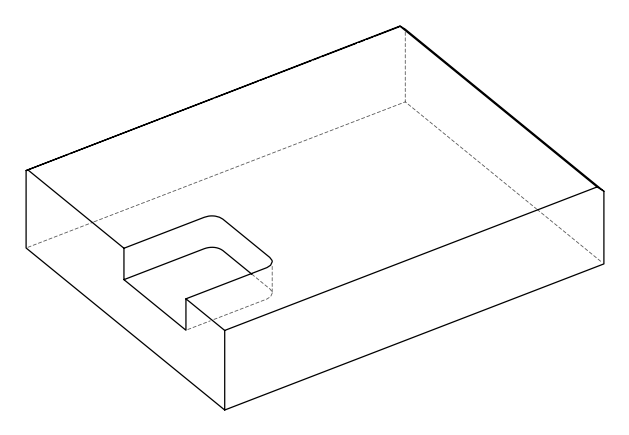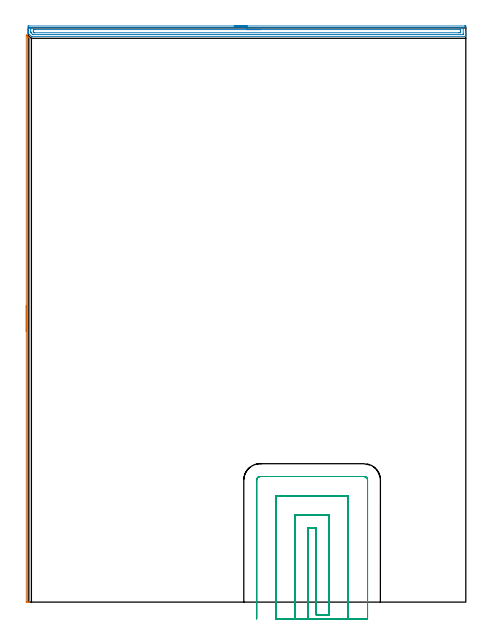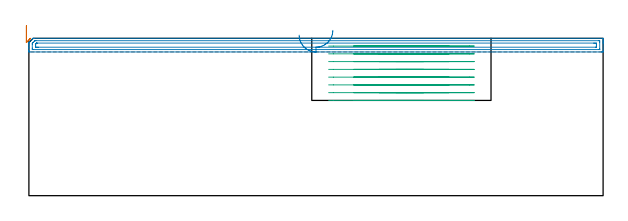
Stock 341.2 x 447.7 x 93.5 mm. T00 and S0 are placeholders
(PLAN: 3 operations, 1 tool changes, 30.3 min)
(1 AREA_MILL | FG_CHAMFER_SURFACE | UGT0205_001 | 3.68 min | 1383 mm3)
(2 AREA_MILL_1 | FG_CHAMFER_SURFACE_1 | UGT0205_001 | 8.4 min | 11187 mm3)
(3 MILL_SLOT | SLOT_PARTIAL_RECTANGULAR | UGT0201_094 | Follow Part, ap 5, ae 75% | 18.26 min | 421512 mm3)
(TOOL UGT0205_001 | Chamfer Mill 20 x 3 x 45 deg. | D20 FL50 Z2)
(TOOL UGT0201_094 | End mill 20 mm | D20 FL38 Z4)
(OP 1 AREA_MILL)
G17 G21 G94 G90
T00 M6
G54
G17 G0 G90 X-1.5 Y211.05 S1061 M3
G43 Z103.5 H0
Z101.
G94 G1 Y211.088 Z100.128 F250.
Y211.202 Z99.263
Y211.391 Z98.412
Y211.653 Z97.58
Y211.987 Z96.774
Y212.39 Z96.
Y212.858 Z95.264
Y213.389 Z94.572
Y213.979 Z93.929
Y214.622 Z93.34
Y215.314 Z92.808
Y216.05 Z92.34
Y216.824 Z91.937
Y217.63 Z91.603
Y218.462 Z91.341
Y219.313 Z91.152
Y220.178 Z91.038
Y221.05 Z91.
X-1.499 Y442.066 Z90.999
X-1.494 Y442.083 Z91.003
X-1.47 Y442.066 Z91.028
X-1.333 Y441.933 Z91.166
X-0.869 Y441.47 Z91.629
X-0.688 Y441.29 Z91.808
X-0.184 Y440.784 Z92.316
X0.025 Y440.576 Z92.523
X0.188 Y440.414 Z92.683
X0.344 Y440.257 Z92.842
X0.472 Y440.129 Z92.97
X0.626 Y439.976 Z93.121
X0.917 Y439.681 Z93.415
X0.994 Y439.602 Z93.492
X1. Y438.787 Z93.5
Y0.183
X0.998 Y0.01 Z93.489
X0.85 Y0.003 Z93.342
X0.694 Y0. Z93.194
X0.466 Z92.966
X-0.25 Z92.245
X-1.482 Y0.001 Z91.015
X-1.491 Y0.003 Z91.006
X-1.5 Y0.374 Z91.
Y221.05
Y221.921 Z91.038
Y222.786 Z91.152
Y223.638 Z91.341
Y224.47 Z91.603
Y225.276 Z91.937
Y226.05 Z92.34
Y226.786 Z92.808
Y227.478 Z93.34
Y228.121 Z93.929
Y228.71 Z94.572
Y229.241 Z95.264
Y229.71 Z96.
Y230.113 Z96.774
Y230.447 Z97.58
Y230.709 Z98.412
Y230.898 Z99.263
Y231.012 Z100.128
Y231.05 Z101.
G0 Z103.5
M5
M2
(OP 2 AREA_MILL_1)
G17 G21 G94 G90
T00 M6
G54
G17 G0 G90 X160.6 Y449.2 S1061 M3
G43 Z103.5 H0
Z95.4
G94 G1 X160.638 Z94.529 F250.
X160.752 Z93.664
X160.941 Z92.812
X161.203 Z91.98
X161.537 Z91.174
X161.94 Z90.4
X162.408 Z89.664
X162.94 Z88.972
X163.529 Z88.329
X164.172 Z87.74
X164.864 Z87.209
X165.6 Z86.74
X166.374 Z86.337
X167.18 Z86.003
X168.012 Z85.741
X168.863 Z85.552
X169.728 Z85.438
X170.6 Z85.4
X340.084
X340.596 Y449.199 Z85.401
X341.102 Y449.194 Z85.403
X341.192 Y449.191 Z85.406
X341.2 Y448.692 Z85.905
Y444.264 Z90.33
Y443.693 Z90.904
Y443.379 Z91.217
Y442.807 Z91.789
Y442.493 Z92.101
Y441.46 Z93.14
X341.192 Y441.122 Z93.469
X341.19 Y441.103 Z93.488
X341.042 Y441.1 Z93.5
X3.281
X2.516 Y441.098 Z93.498
X2.504 Y441.104 Z93.493
X2.484 Y441.115 Z93.482
X2.438 Y441.162 Z93.438
X0.22 Y443.379 Z91.22
X0.137 Y443.462 Z91.137
X0.096 Y443.502 Z91.094
X0.01 Y443.598 Z90.994
X0.001 Y443.69 Z90.902
X0. Y444.135 Z90.464
Y444.523 Z90.077
Y445.15 Z89.445
Y446.349 Z88.248
Y446.921 Z87.673
Y448.406 Z86.19
X0.003 Y448.692 Z85.904
X0.008 Y449.191 Z85.405
X0.098 Y449.194 Z85.403
X0.604 Y449.2 Z85.4
X170.6
Y447.786 Z86.814
X338.832
X339.032 Y447.784 Z86.816
X339.132 Y447.782 Z86.818
X339.179 Y447.779 Z86.821
X339.191 Y447.774 Z86.826
X339.193 Y447.758 Z86.842
X339.197 Y447.657 Z86.943
X339.2 Y447.421 Z87.179
X339.199 Y443.379 Z91.221
X339.198 Y442.995 Z91.605
X339.19 Y442.607 Z91.993
X339.183 Y442.521 Z92.079
X339.137 Y442.519 Z92.081
X339.029 Y442.516 Z92.084
X338.811 Y442.514 Z92.086
X338.79
X4.153
X3.717 Y442.517 Z92.083
X3.609 Y442.519 Z92.081
X3.558 Y442.521 Z92.079
X3.495 Y442.567 Z92.033
X3.281 Y442.772 Z91.828
X2.671 Y443.379 Z91.221
X2.389 Y443.662 Z90.938
X2.092 Y443.967 Z90.633
X2.02 Y444.041 Z90.559
X2.01 Y444.136 Z90.464
X2.006 Y444.264 Z90.336
X2.001 Y444.65 Z89.95
Y446.921 Z87.679
X2.002 Y447.305 Z87.295
X2.01 Y447.693 Z86.907
X2.017 Y447.779 Z86.821
X2.063 Y447.781 Z86.819
X2.171 Y447.784 Z86.816
X2.389 Y447.786 Z86.814
X2.41
X170.6
Y446.371 Z88.229
X336.688
X337.026 Y446.37 Z88.23
X337.139 Y446.367 Z88.233
X337.177 Y446.365 Z88.235
X337.19 Y446.36 Z88.24
X337.193 Y446.322 Z88.278
X337.197 Y446.208 Z88.392
X337.199 Y446.035 Z88.565
X337.2 Y445.863 Z88.737
Y444.978 Z89.622
X337.198 Y444.264 Z90.336
X337.196 Y444.096 Z90.504
X337.186 Y443.935 Z90.665
X337.026 Y443.934 Z90.666
X336.471 Y443.93 Z90.67
X336.134 Y443.929 Z90.671
X335.58 Y443.928 Z90.672
X5.066 Y443.929 Z90.671
X4.728 Y443.931 Z90.669
X4.631 Y443.933 Z90.667
X4.576 Y443.936 Z90.664
X4.551 Y443.958 Z90.642
X4.444 Y444.059 Z90.541
X4.235 Y444.264 Z90.336
X4.174 Y444.326 Z90.274
X4.075 Y444.431 Z90.169
X4.027 Y444.484 Z90.116
X4.01 Y444.535 Z90.065
X4.007 Y444.633 Z89.967
X4.001 Y444.978 Z89.622
X4. Y445.15 Z89.45
Y445.322 Z89.278
X4.002 Y446.035 Z88.565
X4.004 Y446.204 Z88.396
X4.014 Y446.364 Z88.236
X4.174 Y446.366 Z88.234
X4.728 Y446.37 Z88.23
X5.066 Y446.371 Z88.229
X5.62 Y446.372 Z88.228
X170.6 Y446.371 Z88.229
X171.472 Z88.267
X172.336 Z88.38
X173.188 Z88.569
X174.02 Z88.832
X174.826 Z89.165
X175.6 Z89.568
X176.336 Z90.037
X177.028 Z90.568
X177.671 Z91.157
X178.26 Z91.801
X178.791 Z92.493
X179.26 Z93.229
X179.663 Z94.002
X179.997 Z94.808
X180.259 Z95.64
X180.448 Z96.492
X180.562 Z97.357
X180.6 Z98.229
G0 Z103.5
M5
M2
(OP 3 MILL_SLOT)
G17 G21 G94 G90
T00 M6
G54
G17 G0 G90 X218.1 Y-13. S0 M3
G43 Z103.5 H0
Z88.887
G94 G1 Y-10. F250.
Y57.9 F500.
X224.6
Y-10.
X234.6
Y67.9
X208.1
Y-10.
Y-13. F250.
X249.6
Y-10.
Y82.9 F500.
X193.1
Y-10.
Y-13. F250.
X264.6
Y-10.
Y95.1 F500.
G3 X261.8 Y97.9 R2.8
G1 X180.9
G3 X178.1 Y95.1 R2.8
G1 Y-10.
Y-13. F250.
G0 X218.1 Z84.275
G1 Y-10.
Y57.9 F500.
X224.6
Y-10.
X234.6
Y67.9
X208.1
Y-10.
Y-13. F250.
X249.6
Y-10.
Y82.9 F500.
X193.1
Y-10.
Y-13. F250.
X264.6
Y-10.
Y95.1 F500.
G3 X261.8 Y97.9 R2.8
G1 X180.9
G3 X178.1 Y95.1 R2.8
G1 Y-10.
Y-13. F250.
G0 X218.1 Z79.662
G1 Y-10.
Y57.9 F500.
X224.6
Y-10.
X234.6
Y67.9
X208.1
Y-10.
Y-13. F250.
X249.6
Y-10.
Y82.9 F500.
X193.1
Y-10.
Y-13. F250.
X264.6
Y-10.
Y95.1 F500.
G3 X261.8 Y97.9 R2.8
G1 X180.9
G3 X178.1 Y95.1 R2.8
G1 Y-10.
Y-13. F250.
G0 X218.1 Z75.05
G1 Y-10.
Y57.9 F500.
X224.6
Y-10.
X234.6
Y67.9
X208.1
Y-10.
Y-13. F250.
X249.6
Y-10.
Y82.9 F500.
X193.1
Y-10.
Y-13. F250.
X264.6
Y-10.
Y95.1 F500.
G3 X261.8 Y97.9 R2.8
G1 X180.9
G3 X178.1 Y95.1 R2.8
G1 Y-10.
Y-13. F250.
G0 X218.1 Z70.437
G1 Y-10.
Y57.9 F500.
X224.6
Y-10.
X234.6
Y67.9
X208.1
Y-10.
Y-13. F250.
X249.6
Y-10.
Y82.9 F500.
X193.1
Y-10.
Y-13. F250.
X264.6
Y-10.
Y95.1 F500.
G3 X261.8 Y97.9 R2.8
G1 X180.9
G3 X178.1 Y95.1 R2.8
G1 Y-10.
Y-13. F250.
G0 X218.1 Z65.825
G1 Y-10.
Y57.9 F500.
X224.6
Y-10.
X234.6
Y67.9
X208.1
Y-10.
Y-13. F250.
X249.6
Y-10.
Y82.9 F500.
X193.1
Y-10.
Y-13. F250.
X264.6
Y-10.
Y95.1 F500.
G3 X261.8 Y97.9 R2.8
G1 X180.9
G3 X178.1 Y95.1 R2.8
G1 Y-10.
Y-13. F250.
G0 X218.1 Z61.212
G1 Y-10.
Y57.9 F500.
X224.6
Y-10.
X234.6
Y67.9
X208.1
Y-10.
Y-13. F250.
X249.6
Y-10.
Y82.9 F500.
X193.1
Y-10.
Y-13. F250.
X264.6
Y-10.
Y95.1 F500.
G3 X261.8 Y97.9 R2.8
G1 X180.9
G3 X178.1 Y95.1 R2.8
G1 Y-10.
Y-13. F250.
G0 X218.1 Z56.6
G1 Y-10.
Y57.9 F500.
X224.6
Y-10.
X234.6
Y67.9
X208.1
Y-10.
Y-13. F250.
X249.6
Y-10.
Y82.9 F500.
X193.1
Y-10.
Y-13. F250.
X264.6
Y-10.
Y95.1 F500.
G3 X261.8 Y97.9 R2.8
G1 X180.9
G3 X178.1 Y95.1 R2.8
G1 Y-10.
Y-13. F250.
G0 Z103.5
M5
M2
